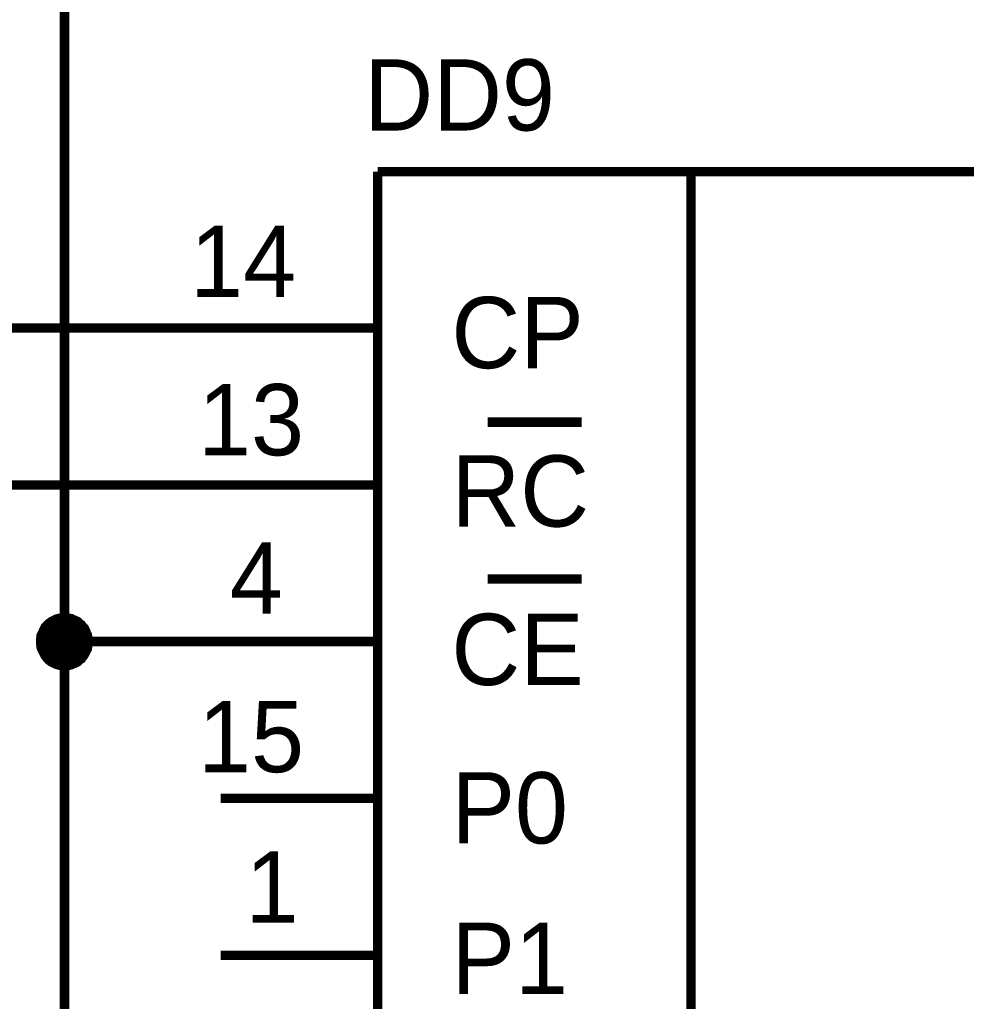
# Model space of a CAD drawing. Header units: millimetres. Extents: x 0 to 594, y 0 to 420.
# Drawn here: x 328.57 to 358.79, y 303.52 to 334.84 of the extents above; entities that cross this region are included whole.
import ezdxf

# ---------------------------------------------------------------- set-up
doc = ezdxf.new("R2010")
doc.units = ezdxf.units.MM
doc.layers.add('Sheet', color=255, linetype='Continuous')

msp = doc.modelspace()

# ---------------------------------------------------------------- linework, layer by layer
at = {"layer": 'Sheet'}
for points, const_width in [([(334.994, 369.995), (330.004, 369.995), (330.004, 315), (334.994, 315)], 0.3), ([(339.999, 329.989), (369.987, 329.989)], 0.3), ([(339.999, 284.991), (339.999, 329.989)], 0.3), ([(349.995, 329.989), (349.995, 284.991)], 0.3), ([(334.994, 324.998), (322.503, 324.998), (315.002, 324.998)], 0.3), ([(339.999, 324.998), (334.994, 324.998)], 0.3), ([(343.505, 321.997), (346.505, 321.997)], 0.3), ([(315.002, 319.991), (334.994, 319.991)], 0.3), ([(339.999, 319.991), (334.994, 319.991)], 0.3), ([(343.505, 316.99), (346.505, 316.99)], 0.3), ([(329.246, 315), (329.246, 315.032), (329.246, 315.079), (329.261, 315.111), (329.261, 315.158), (329.261, 315.19), (329.277, 315.221), (329.293, 315.253), (329.309, 315.284), (329.324, 315.332), (329.34, 315.363), (329.356, 315.395), (329.372, 315.426), (329.388, 315.458), (329.419, 315.474), (329.435, 315.505), (329.467, 315.537), (329.498, 315.553), (329.514, 315.584), (329.546, 315.6), (329.577, 315.632), (329.609, 315.648), (329.64, 315.663), (329.672, 315.679), (329.703, 315.695), (329.735, 315.711), (329.782, 315.727), (329.814, 315.727), (329.846, 315.742), (329.893, 315.742), (329.925, 315.758), (329.956, 315.758), (330.004, 315.758)], 0.3), ([(329.246, 315), (329.246, 315.032), (329.246, 315.079), (329.261, 315.111), (329.261, 315.158), (329.261, 315.19), (329.277, 315.221), (329.293, 315.253), (329.309, 315.284), (329.324, 315.332), (329.34, 315.363), (329.356, 315.395), (329.372, 315.426), (329.388, 315.458), (329.419, 315.474), (329.435, 315.505), (329.467, 315.537), (329.498, 315.553), (329.514, 315.584), (329.546, 315.6), (329.577, 315.632), (329.609, 315.648), (329.64, 315.663), (329.672, 315.679), (329.703, 315.695), (329.735, 315.711), (329.782, 315.727), (329.814, 315.727), (329.846, 315.742), (329.893, 315.742), (329.925, 315.758), (329.956, 315.758), (330.004, 315.758)], 0.3), ([(329.246, 315), (329.246, 315.032), (329.246, 315.079), (329.261, 315.111), (329.261, 315.158), (329.261, 315.19), (329.277, 315.221), (329.293, 315.253), (329.309, 315.284), (329.324, 315.332), (329.34, 315.363), (329.356, 315.395), (329.372, 315.426), (329.388, 315.458), (329.419, 315.474), (329.435, 315.505), (329.467, 315.537), (329.498, 315.553), (329.514, 315.584), (329.546, 315.6), (329.577, 315.632), (329.609, 315.648), (329.64, 315.663), (329.672, 315.679), (329.703, 315.695), (329.735, 315.711), (329.782, 315.727), (329.814, 315.727), (329.846, 315.742), (329.893, 315.742), (329.925, 315.758), (329.956, 315.758), (330.004, 315.758)], 0.3), ([(329.246, 315), (329.246, 315.032), (329.246, 315.079), (329.261, 315.111), (329.261, 315.158), (329.261, 315.19), (329.277, 315.221), (329.293, 315.253), (329.309, 315.284), (329.324, 315.332), (329.34, 315.363), (329.356, 315.395), (329.372, 315.426), (329.388, 315.458), (329.419, 315.474), (329.435, 315.505), (329.467, 315.537), (329.498, 315.553), (329.514, 315.584), (329.546, 315.6), (329.577, 315.632), (329.609, 315.648), (329.64, 315.663), (329.672, 315.679), (329.703, 315.695), (329.735, 315.711), (329.782, 315.727), (329.814, 315.727), (329.846, 315.742), (329.893, 315.742), (329.925, 315.758), (329.956, 315.758), (330.004, 315.758)], 0.3), ([(329.246, 315), (329.246, 315.032), (329.246, 315.079), (329.261, 315.111), (329.261, 315.158), (329.261, 315.19), (329.277, 315.221), (329.293, 315.253), (329.309, 315.284), (329.324, 315.332), (329.34, 315.363), (329.356, 315.395), (329.372, 315.426), (329.388, 315.458), (329.419, 315.474), (329.435, 315.505), (329.467, 315.537), (329.498, 315.553), (329.514, 315.584), (329.546, 315.6), (329.577, 315.632), (329.609, 315.648), (329.64, 315.663), (329.672, 315.679), (329.703, 315.695), (329.735, 315.711), (329.782, 315.727), (329.814, 315.727), (329.846, 315.742), (329.893, 315.742), (329.925, 315.758), (329.956, 315.758), (330.004, 315.758)], 0.0991), ([(329.246, 315), (329.246, 315.032), (329.246, 315.079), (329.261, 315.111), (329.261, 315.158), (329.261, 315.19), (329.277, 315.221), (329.293, 315.253), (329.309, 315.284), (329.324, 315.332), (329.34, 315.363), (329.356, 315.395), (329.372, 315.426), (329.388, 315.458), (329.419, 315.474), (329.435, 315.505), (329.467, 315.537), (329.498, 315.553), (329.514, 315.584), (329.546, 315.6), (329.577, 315.632), (329.609, 315.648), (329.64, 315.663), (329.672, 315.679), (329.703, 315.695), (329.735, 315.711), (329.782, 315.727), (329.814, 315.727), (329.846, 315.742), (329.893, 315.742), (329.925, 315.758), (329.956, 315.758), (330.004, 315.758)], 0.0991), ([(329.246, 315), (329.246, 315.032), (329.246, 315.079), (329.261, 315.111), (329.261, 315.158), (329.261, 315.19), (329.277, 315.221), (329.293, 315.253), (329.309, 315.284), (329.324, 315.332), (329.34, 315.363), (329.356, 315.395), (329.372, 315.426), (329.388, 315.458), (329.419, 315.474), (329.435, 315.505), (329.467, 315.537), (329.498, 315.553), (329.514, 315.584), (329.546, 315.6), (329.577, 315.632), (329.609, 315.648), (329.64, 315.663), (329.672, 315.679), (329.703, 315.695), (329.735, 315.711), (329.782, 315.727), (329.814, 315.727), (329.846, 315.742), (329.893, 315.742), (329.925, 315.758), (329.956, 315.758), (330.004, 315.758)], 0.0991), ([(329.246, 315), (329.246, 315.032), (329.246, 315.079), (329.261, 315.111), (329.261, 315.158), (329.261, 315.19), (329.277, 315.221), (329.293, 315.253), (329.309, 315.284), (329.324, 315.332), (329.34, 315.363), (329.356, 315.395), (329.372, 315.426), (329.388, 315.458), (329.419, 315.474), (329.435, 315.505), (329.467, 315.537), (329.498, 315.553), (329.514, 315.584), (329.546, 315.6), (329.577, 315.632), (329.609, 315.648), (329.64, 315.663), (329.672, 315.679), (329.703, 315.695), (329.735, 315.711), (329.782, 315.727), (329.814, 315.727), (329.846, 315.742), (329.893, 315.742), (329.925, 315.758), (329.956, 315.758), (330.004, 315.758)], 0.0991), ([(330.004, 315.758), (330.004, 315.758)], 0.3), ([(330.004, 315.758), (330.035, 315.758), (330.082, 315.758), (330.114, 315.742), (330.161, 315.742), (330.193, 315.727), (330.225, 315.727), (330.256, 315.711), (330.288, 315.695), (330.335, 315.679), (330.367, 315.663), (330.398, 315.648), (330.43, 315.632), (330.461, 315.6), (330.477, 315.584), (330.509, 315.553), (330.54, 315.537), (330.556, 315.505), (330.588, 315.474), (330.604, 315.458), (330.635, 315.426), (330.651, 315.395), (330.667, 315.363), (330.683, 315.332), (330.698, 315.284), (330.714, 315.253), (330.73, 315.221), (330.73, 315.19), (330.746, 315.158), (330.746, 315.111), (330.761, 315.079), (330.761, 315.032), (330.761, 315)], 0.3), ([(330.004, 315.758), (330.004, 315.758)], 0.3), ([(330.004, 315.758), (330.035, 315.758), (330.082, 315.758), (330.114, 315.742), (330.161, 315.742), (330.193, 315.727), (330.225, 315.727), (330.256, 315.711), (330.288, 315.695), (330.335, 315.679), (330.367, 315.663), (330.398, 315.648), (330.43, 315.632), (330.461, 315.6), (330.477, 315.584), (330.509, 315.553), (330.54, 315.537), (330.556, 315.505), (330.588, 315.474), (330.604, 315.458), (330.635, 315.426), (330.651, 315.395), (330.667, 315.363), (330.683, 315.332), (330.698, 315.284), (330.714, 315.253), (330.73, 315.221), (330.73, 315.19), (330.746, 315.158), (330.746, 315.111), (330.761, 315.079), (330.761, 315.032), (330.761, 315)], 0.3), ([(330.004, 315.758), (330.004, 315.758)], 0.3), ([(330.004, 315.758), (330.035, 315.758), (330.082, 315.758), (330.114, 315.742), (330.161, 315.742), (330.193, 315.727), (330.225, 315.727), (330.256, 315.711), (330.288, 315.695), (330.335, 315.679), (330.367, 315.663), (330.398, 315.648), (330.43, 315.632), (330.461, 315.6), (330.477, 315.584), (330.509, 315.553), (330.54, 315.537), (330.556, 315.505), (330.588, 315.474), (330.604, 315.458), (330.635, 315.426), (330.651, 315.395), (330.667, 315.363), (330.683, 315.332), (330.698, 315.284), (330.714, 315.253), (330.73, 315.221), (330.73, 315.19), (330.746, 315.158), (330.746, 315.111), (330.761, 315.079), (330.761, 315.032), (330.761, 315)], 0.3), ([(330.004, 315.758), (330.004, 315.758)], 0.3), ([(330.004, 315.758), (330.035, 315.758), (330.082, 315.758), (330.114, 315.742), (330.161, 315.742), (330.193, 315.727), (330.225, 315.727), (330.256, 315.711), (330.288, 315.695), (330.335, 315.679), (330.367, 315.663), (330.398, 315.648), (330.43, 315.632), (330.461, 315.6), (330.477, 315.584), (330.509, 315.553), (330.54, 315.537), (330.556, 315.505), (330.588, 315.474), (330.604, 315.458), (330.635, 315.426), (330.651, 315.395), (330.667, 315.363), (330.683, 315.332), (330.698, 315.284), (330.714, 315.253), (330.73, 315.221), (330.73, 315.19), (330.746, 315.158), (330.746, 315.111), (330.761, 315.079), (330.761, 315.032), (330.761, 315)], 0.3), ([(330.004, 315.758), (330.004, 315.758)], 0.0991), ([(330.004, 315.758), (330.035, 315.758), (330.082, 315.758), (330.114, 315.742), (330.161, 315.742), (330.193, 315.727), (330.225, 315.727), (330.256, 315.711), (330.288, 315.695), (330.335, 315.679), (330.367, 315.663), (330.398, 315.648), (330.43, 315.632), (330.461, 315.6), (330.477, 315.584), (330.509, 315.553), (330.54, 315.537), (330.556, 315.505), (330.588, 315.474), (330.604, 315.458), (330.635, 315.426), (330.651, 315.395), (330.667, 315.363), (330.683, 315.332), (330.698, 315.284), (330.714, 315.253), (330.73, 315.221), (330.73, 315.19), (330.746, 315.158), (330.746, 315.111), (330.761, 315.079), (330.761, 315.032), (330.761, 315)], 0.0991), ([(330.004, 315.758), (330.004, 315.758)], 0.0991), ([(330.004, 315.758), (330.035, 315.758), (330.082, 315.758), (330.114, 315.742), (330.161, 315.742), (330.193, 315.727), (330.225, 315.727), (330.256, 315.711), (330.288, 315.695), (330.335, 315.679), (330.367, 315.663), (330.398, 315.648), (330.43, 315.632), (330.461, 315.6), (330.477, 315.584), (330.509, 315.553), (330.54, 315.537), (330.556, 315.505), (330.588, 315.474), (330.604, 315.458), (330.635, 315.426), (330.651, 315.395), (330.667, 315.363), (330.683, 315.332), (330.698, 315.284), (330.714, 315.253), (330.73, 315.221), (330.73, 315.19), (330.746, 315.158), (330.746, 315.111), (330.761, 315.079), (330.761, 315.032), (330.761, 315)], 0.0991), ([(330.004, 315.758), (330.004, 315.758)], 0.0991), ([(330.004, 315.758), (330.035, 315.758), (330.082, 315.758), (330.114, 315.742), (330.161, 315.742), (330.193, 315.727), (330.225, 315.727), (330.256, 315.711), (330.288, 315.695), (330.335, 315.679), (330.367, 315.663), (330.398, 315.648), (330.43, 315.632), (330.461, 315.6), (330.477, 315.584), (330.509, 315.553), (330.54, 315.537), (330.556, 315.505), (330.588, 315.474), (330.604, 315.458), (330.635, 315.426), (330.651, 315.395), (330.667, 315.363), (330.683, 315.332), (330.698, 315.284), (330.714, 315.253), (330.73, 315.221), (330.73, 315.19), (330.746, 315.158), (330.746, 315.111), (330.761, 315.079), (330.761, 315.032), (330.761, 315)], 0.0991), ([(330.004, 315.758), (330.004, 315.758)], 0.0991), ([(330.004, 315.758), (330.035, 315.758), (330.082, 315.758), (330.114, 315.742), (330.161, 315.742), (330.193, 315.727), (330.225, 315.727), (330.256, 315.711), (330.288, 315.695), (330.335, 315.679), (330.367, 315.663), (330.398, 315.648), (330.43, 315.632), (330.461, 315.6), (330.477, 315.584), (330.509, 315.553), (330.54, 315.537), (330.556, 315.505), (330.588, 315.474), (330.604, 315.458), (330.635, 315.426), (330.651, 315.395), (330.667, 315.363), (330.683, 315.332), (330.698, 315.284), (330.714, 315.253), (330.73, 315.221), (330.73, 315.19), (330.746, 315.158), (330.746, 315.111), (330.761, 315.079), (330.761, 315.032), (330.761, 315)], 0.0991), ([(330.004, 314.226), (329.956, 314.226), (329.925, 314.226), (329.893, 314.242), (329.846, 314.242), (329.814, 314.258), (329.782, 314.258), (329.735, 314.273), (329.703, 314.289), (329.672, 314.305), (329.64, 314.321), (329.609, 314.337), (329.577, 314.352), (329.546, 314.384), (329.514, 314.4), (329.498, 314.431), (329.467, 314.447), (329.435, 314.479), (329.419, 314.51), (329.388, 314.542), (329.372, 314.574), (329.356, 314.605), (329.34, 314.637), (329.324, 314.668), (329.309, 314.7), (329.293, 314.731), (329.277, 314.763), (329.261, 314.81), (329.261, 314.842), (329.261, 314.889), (329.246, 314.921), (329.246, 314.953), (329.246, 315)], 0.3), ([(329.246, 315), (329.246, 315)], 0.3), ([(330.004, 314.226), (329.956, 314.226), (329.925, 314.226), (329.893, 314.242), (329.846, 314.242), (329.814, 314.258), (329.782, 314.258), (329.735, 314.273), (329.703, 314.289), (329.672, 314.305), (329.64, 314.321), (329.609, 314.337), (329.577, 314.352), (329.546, 314.384), (329.514, 314.4), (329.498, 314.431), (329.467, 314.447), (329.435, 314.479), (329.419, 314.51), (329.388, 314.542), (329.372, 314.574), (329.356, 314.605), (329.34, 314.637), (329.324, 314.668), (329.309, 314.7), (329.293, 314.731), (329.277, 314.763), (329.261, 314.81), (329.261, 314.842), (329.261, 314.889), (329.246, 314.921), (329.246, 314.953), (329.246, 315)], 0.3), ([(329.246, 315), (329.246, 315)], 0.3), ([(330.004, 314.226), (329.956, 314.226), (329.925, 314.226), (329.893, 314.242), (329.846, 314.242), (329.814, 314.258), (329.782, 314.258), (329.735, 314.273), (329.703, 314.289), (329.672, 314.305), (329.64, 314.321), (329.609, 314.337), (329.577, 314.352), (329.546, 314.384), (329.514, 314.4), (329.498, 314.431), (329.467, 314.447), (329.435, 314.479), (329.419, 314.51), (329.388, 314.542), (329.372, 314.574), (329.356, 314.605), (329.34, 314.637), (329.324, 314.668), (329.309, 314.7), (329.293, 314.731), (329.277, 314.763), (329.261, 314.81), (329.261, 314.842), (329.261, 314.889), (329.246, 314.921), (329.246, 314.953), (329.246, 315)], 0.3), ([(329.246, 315), (329.246, 315)], 0.3), ([(330.004, 314.226), (329.956, 314.226), (329.925, 314.226), (329.893, 314.242), (329.846, 314.242), (329.814, 314.258), (329.782, 314.258), (329.735, 314.273), (329.703, 314.289), (329.672, 314.305), (329.64, 314.321), (329.609, 314.337), (329.577, 314.352), (329.546, 314.384), (329.514, 314.4), (329.498, 314.431), (329.467, 314.447), (329.435, 314.479), (329.419, 314.51), (329.388, 314.542), (329.372, 314.574), (329.356, 314.605), (329.34, 314.637), (329.324, 314.668), (329.309, 314.7), (329.293, 314.731), (329.277, 314.763), (329.261, 314.81), (329.261, 314.842), (329.261, 314.889), (329.246, 314.921), (329.246, 314.953), (329.246, 315)], 0.3), ([(329.246, 315), (329.246, 315)], 0.3), ([(382.493, 280), (330.004, 280), (330.004, 315)], 0.3), ([(330.761, 315), (330.761, 314.953), (330.761, 314.921), (330.746, 314.889), (330.746, 314.842), (330.73, 314.81), (330.73, 314.763), (330.714, 314.731), (330.698, 314.7), (330.683, 314.668), (330.667, 314.637), (330.651, 314.605), (330.635, 314.574), (330.604, 314.542), (330.588, 314.51), (330.556, 314.479), (330.54, 314.447), (330.509, 314.431), (330.477, 314.4), (330.461, 314.384), (330.43, 314.352), (330.398, 314.337), (330.367, 314.321), (330.335, 314.305), (330.288, 314.289), (330.256, 314.273), (330.225, 314.258), (330.193, 314.258), (330.161, 314.242), (330.114, 314.242), (330.082, 314.226), (330.035, 314.226), (330.004, 314.226)], 0.3), ([(330.761, 315), (330.761, 314.953), (330.761, 314.921), (330.746, 314.889), (330.746, 314.842), (330.73, 314.81), (330.73, 314.763), (330.714, 314.731), (330.698, 314.7), (330.683, 314.668), (330.667, 314.637), (330.651, 314.605), (330.635, 314.574), (330.604, 314.542), (330.588, 314.51), (330.556, 314.479), (330.54, 314.447), (330.509, 314.431), (330.477, 314.4), (330.461, 314.384), (330.43, 314.352), (330.398, 314.337), (330.367, 314.321), (330.335, 314.305), (330.288, 314.289), (330.256, 314.273), (330.225, 314.258), (330.193, 314.258), (330.161, 314.242), (330.114, 314.242), (330.082, 314.226), (330.035, 314.226), (330.004, 314.226)], 0.3), ([(330.761, 315), (330.761, 314.953), (330.761, 314.921), (330.746, 314.889), (330.746, 314.842), (330.73, 314.81), (330.73, 314.763), (330.714, 314.731), (330.698, 314.7), (330.683, 314.668), (330.667, 314.637), (330.651, 314.605), (330.635, 314.574), (330.604, 314.542), (330.588, 314.51), (330.556, 314.479), (330.54, 314.447), (330.509, 314.431), (330.477, 314.4), (330.461, 314.384), (330.43, 314.352), (330.398, 314.337), (330.367, 314.321), (330.335, 314.305), (330.288, 314.289), (330.256, 314.273), (330.225, 314.258), (330.193, 314.258), (330.161, 314.242), (330.114, 314.242), (330.082, 314.226), (330.035, 314.226), (330.004, 314.226)], 0.3), ([(330.761, 315), (330.761, 314.953), (330.761, 314.921), (330.746, 314.889), (330.746, 314.842), (330.73, 314.81), (330.73, 314.763), (330.714, 314.731), (330.698, 314.7), (330.683, 314.668), (330.667, 314.637), (330.651, 314.605), (330.635, 314.574), (330.604, 314.542), (330.588, 314.51), (330.556, 314.479), (330.54, 314.447), (330.509, 314.431), (330.477, 314.4), (330.461, 314.384), (330.43, 314.352), (330.398, 314.337), (330.367, 314.321), (330.335, 314.305), (330.288, 314.289), (330.256, 314.273), (330.225, 314.258), (330.193, 314.258), (330.161, 314.242), (330.114, 314.242), (330.082, 314.226), (330.035, 314.226), (330.004, 314.226)], 0.3), ([(330.761, 315), (330.761, 315), (330.761, 315), (330.761, 315), (330.761, 315), (330.761, 315), (330.761, 315), (330.761, 315), (330.761, 315), (330.761, 315), (330.761, 315), (330.761, 315), (330.761, 315), (330.761, 315), (330.761, 315), (330.761, 315), (330.761, 315), (330.761, 315), (330.761, 315), (330.761, 315), (330.761, 315), (330.761, 315), (330.761, 315), (330.761, 315), (330.761, 315), (330.761, 315), (330.761, 315), (330.761, 315), (330.761, 315), (330.761, 315), (330.761, 315), (330.761, 315), (330.761, 315)], 0.3), ([(330.761, 315), (330.761, 315)], 0.3), ([(330.761, 315), (330.761, 315), (330.761, 315), (330.761, 315), (330.761, 315), (330.761, 315), (330.761, 315), (330.761, 315), (330.761, 315), (330.761, 315), (330.761, 315), (330.761, 315), (330.761, 315), (330.761, 315), (330.761, 315), (330.761, 315), (330.761, 315), (330.761, 315), (330.761, 315), (330.761, 315), (330.761, 315), (330.761, 315), (330.761, 315), (330.761, 315), (330.761, 315), (330.761, 315), (330.761, 315), (330.761, 315), (330.761, 315), (330.761, 315), (330.761, 315), (330.761, 315), (330.761, 315)], 0.3), ([(330.761, 315), (330.761, 315)], 0.3), ([(330.761, 315), (330.761, 315), (330.761, 315), (330.761, 315), (330.761, 315), (330.761, 315), (330.761, 315), (330.761, 315), (330.761, 315), (330.761, 315), (330.761, 315), (330.761, 315), (330.761, 315), (330.761, 315), (330.761, 315), (330.761, 315), (330.761, 315), (330.761, 315), (330.761, 315), (330.761, 315), (330.761, 315), (330.761, 315), (330.761, 315), (330.761, 315), (330.761, 315), (330.761, 315), (330.761, 315), (330.761, 315), (330.761, 315), (330.761, 315), (330.761, 315), (330.761, 315), (330.761, 315)], 0.3), ([(330.761, 315), (330.761, 315)], 0.3), ([(330.761, 315), (330.761, 315), (330.761, 315), (330.761, 315), (330.761, 315), (330.761, 315), (330.761, 315), (330.761, 315), (330.761, 315), (330.761, 315), (330.761, 315), (330.761, 315), (330.761, 315), (330.761, 315), (330.761, 315), (330.761, 315), (330.761, 315), (330.761, 315), (330.761, 315), (330.761, 315), (330.761, 315), (330.761, 315), (330.761, 315), (330.761, 315), (330.761, 315), (330.761, 315), (330.761, 315), (330.761, 315), (330.761, 315), (330.761, 315), (330.761, 315), (330.761, 315), (330.761, 315)], 0.3), ([(330.761, 315), (330.761, 315)], 0.3), ([(339.999, 315), (334.994, 315)], 0.3), ([(330.004, 314.226), (329.956, 314.226), (329.925, 314.226), (329.893, 314.242), (329.846, 314.242), (329.814, 314.258), (329.782, 314.258), (329.735, 314.273), (329.703, 314.289), (329.672, 314.305), (329.64, 314.321), (329.609, 314.337), (329.577, 314.352), (329.546, 314.384), (329.514, 314.4), (329.498, 314.431), (329.467, 314.447), (329.435, 314.479), (329.419, 314.51), (329.388, 314.542), (329.372, 314.574), (329.356, 314.605), (329.34, 314.637), (329.324, 314.668), (329.309, 314.7), (329.293, 314.731), (329.277, 314.763), (329.261, 314.81), (329.261, 314.842), (329.261, 314.889), (329.246, 314.921), (329.246, 314.953), (329.246, 315)], 0.0991), ([(329.246, 315), (329.246, 315)], 0.0991), ([(330.004, 314.226), (329.956, 314.226), (329.925, 314.226), (329.893, 314.242), (329.846, 314.242), (329.814, 314.258), (329.782, 314.258), (329.735, 314.273), (329.703, 314.289), (329.672, 314.305), (329.64, 314.321), (329.609, 314.337), (329.577, 314.352), (329.546, 314.384), (329.514, 314.4), (329.498, 314.431), (329.467, 314.447), (329.435, 314.479), (329.419, 314.51), (329.388, 314.542), (329.372, 314.574), (329.356, 314.605), (329.34, 314.637), (329.324, 314.668), (329.309, 314.7), (329.293, 314.731), (329.277, 314.763), (329.261, 314.81), (329.261, 314.842), (329.261, 314.889), (329.246, 314.921), (329.246, 314.953), (329.246, 315)], 0.0991), ([(329.246, 315), (329.246, 315)], 0.0991), ([(330.004, 314.226), (329.956, 314.226), (329.925, 314.226), (329.893, 314.242), (329.846, 314.242), (329.814, 314.258), (329.782, 314.258), (329.735, 314.273), (329.703, 314.289), (329.672, 314.305), (329.64, 314.321), (329.609, 314.337), (329.577, 314.352), (329.546, 314.384), (329.514, 314.4), (329.498, 314.431), (329.467, 314.447), (329.435, 314.479), (329.419, 314.51), (329.388, 314.542), (329.372, 314.574), (329.356, 314.605), (329.34, 314.637), (329.324, 314.668), (329.309, 314.7), (329.293, 314.731), (329.277, 314.763), (329.261, 314.81), (329.261, 314.842), (329.261, 314.889), (329.246, 314.921), (329.246, 314.953), (329.246, 315)], 0.0991), ([(329.246, 315), (329.246, 315)], 0.0991), ([(330.004, 314.226), (329.956, 314.226), (329.925, 314.226), (329.893, 314.242), (329.846, 314.242), (329.814, 314.258), (329.782, 314.258), (329.735, 314.273), (329.703, 314.289), (329.672, 314.305), (329.64, 314.321), (329.609, 314.337), (329.577, 314.352), (329.546, 314.384), (329.514, 314.4), (329.498, 314.431), (329.467, 314.447), (329.435, 314.479), (329.419, 314.51), (329.388, 314.542), (329.372, 314.574), (329.356, 314.605), (329.34, 314.637), (329.324, 314.668), (329.309, 314.7), (329.293, 314.731), (329.277, 314.763), (329.261, 314.81), (329.261, 314.842), (329.261, 314.889), (329.246, 314.921), (329.246, 314.953), (329.246, 315)], 0.0991), ([(329.246, 315), (329.246, 315)], 0.0991), ([(330.761, 315), (330.761, 314.953), (330.761, 314.921), (330.746, 314.889), (330.746, 314.842), (330.73, 314.81), (330.73, 314.763), (330.714, 314.731), (330.698, 314.7), (330.683, 314.668), (330.667, 314.637), (330.651, 314.605), (330.635, 314.574), (330.604, 314.542), (330.588, 314.51), (330.556, 314.479), (330.54, 314.447), (330.509, 314.431), (330.477, 314.4), (330.461, 314.384), (330.43, 314.352), (330.398, 314.337), (330.367, 314.321), (330.335, 314.305), (330.288, 314.289), (330.256, 314.273), (330.225, 314.258), (330.193, 314.258), (330.161, 314.242), (330.114, 314.242), (330.082, 314.226), (330.035, 314.226), (330.004, 314.226)], 0.0991), ([(330.761, 315), (330.761, 314.953), (330.761, 314.921), (330.746, 314.889), (330.746, 314.842), (330.73, 314.81), (330.73, 314.763), (330.714, 314.731), (330.698, 314.7), (330.683, 314.668), (330.667, 314.637), (330.651, 314.605), (330.635, 314.574), (330.604, 314.542), (330.588, 314.51), (330.556, 314.479), (330.54, 314.447), (330.509, 314.431), (330.477, 314.4), (330.461, 314.384), (330.43, 314.352), (330.398, 314.337), (330.367, 314.321), (330.335, 314.305), (330.288, 314.289), (330.256, 314.273), (330.225, 314.258), (330.193, 314.258), (330.161, 314.242), (330.114, 314.242), (330.082, 314.226), (330.035, 314.226), (330.004, 314.226)], 0.0991), ([(330.761, 315), (330.761, 314.953), (330.761, 314.921), (330.746, 314.889), (330.746, 314.842), (330.73, 314.81), (330.73, 314.763), (330.714, 314.731), (330.698, 314.7), (330.683, 314.668), (330.667, 314.637), (330.651, 314.605), (330.635, 314.574), (330.604, 314.542), (330.588, 314.51), (330.556, 314.479), (330.54, 314.447), (330.509, 314.431), (330.477, 314.4), (330.461, 314.384), (330.43, 314.352), (330.398, 314.337), (330.367, 314.321), (330.335, 314.305), (330.288, 314.289), (330.256, 314.273), (330.225, 314.258), (330.193, 314.258), (330.161, 314.242), (330.114, 314.242), (330.082, 314.226), (330.035, 314.226), (330.004, 314.226)], 0.0991), ([(330.761, 315), (330.761, 314.953), (330.761, 314.921), (330.746, 314.889), (330.746, 314.842), (330.73, 314.81), (330.73, 314.763), (330.714, 314.731), (330.698, 314.7), (330.683, 314.668), (330.667, 314.637), (330.651, 314.605), (330.635, 314.574), (330.604, 314.542), (330.588, 314.51), (330.556, 314.479), (330.54, 314.447), (330.509, 314.431), (330.477, 314.4), (330.461, 314.384), (330.43, 314.352), (330.398, 314.337), (330.367, 314.321), (330.335, 314.305), (330.288, 314.289), (330.256, 314.273), (330.225, 314.258), (330.193, 314.258), (330.161, 314.242), (330.114, 314.242), (330.082, 314.226), (330.035, 314.226), (330.004, 314.226)], 0.0991), ([(330.761, 315), (330.761, 315), (330.761, 315), (330.761, 315), (330.761, 315), (330.761, 315), (330.761, 315), (330.761, 315), (330.761, 315), (330.761, 315), (330.761, 315), (330.761, 315), (330.761, 315), (330.761, 315), (330.761, 315), (330.761, 315), (330.761, 315), (330.761, 315), (330.761, 315), (330.761, 315), (330.761, 315), (330.761, 315), (330.761, 315), (330.761, 315), (330.761, 315), (330.761, 315), (330.761, 315), (330.761, 315), (330.761, 315), (330.761, 315), (330.761, 315), (330.761, 315), (330.761, 315)], 0.0991), ([(330.761, 315), (330.761, 315)], 0.0991), ([(330.761, 315), (330.761, 315), (330.761, 315), (330.761, 315), (330.761, 315), (330.761, 315), (330.761, 315), (330.761, 315), (330.761, 315), (330.761, 315), (330.761, 315), (330.761, 315), (330.761, 315), (330.761, 315), (330.761, 315), (330.761, 315), (330.761, 315), (330.761, 315), (330.761, 315), (330.761, 315), (330.761, 315), (330.761, 315), (330.761, 315), (330.761, 315), (330.761, 315), (330.761, 315), (330.761, 315), (330.761, 315), (330.761, 315), (330.761, 315), (330.761, 315), (330.761, 315), (330.761, 315)], 0.0991), ([(330.761, 315), (330.761, 315)], 0.0991), ([(330.761, 315), (330.761, 315), (330.761, 315), (330.761, 315), (330.761, 315), (330.761, 315), (330.761, 315), (330.761, 315), (330.761, 315), (330.761, 315), (330.761, 315), (330.761, 315), (330.761, 315), (330.761, 315), (330.761, 315), (330.761, 315), (330.761, 315), (330.761, 315), (330.761, 315), (330.761, 315), (330.761, 315), (330.761, 315), (330.761, 315), (330.761, 315), (330.761, 315), (330.761, 315), (330.761, 315), (330.761, 315), (330.761, 315), (330.761, 315), (330.761, 315), (330.761, 315), (330.761, 315)], 0.0991), ([(330.761, 315), (330.761, 315)], 0.0991), ([(330.761, 315), (330.761, 315), (330.761, 315), (330.761, 315), (330.761, 315), (330.761, 315), (330.761, 315), (330.761, 315), (330.761, 315), (330.761, 315), (330.761, 315), (330.761, 315), (330.761, 315), (330.761, 315), (330.761, 315), (330.761, 315), (330.761, 315), (330.761, 315), (330.761, 315), (330.761, 315), (330.761, 315), (330.761, 315), (330.761, 315), (330.761, 315), (330.761, 315), (330.761, 315), (330.761, 315), (330.761, 315), (330.761, 315), (330.761, 315), (330.761, 315), (330.761, 315), (330.761, 315)], 0.0991), ([(330.761, 315), (330.761, 315)], 0.0991), ([(339.999, 309.993), (334.994, 309.993)], 0.3), ([(339.999, 304.986), (334.994, 304.986)], 0.3)]:
    msp.add_lwpolyline(points, dxfattribs=dict(at, const_width=const_width))
at = {"layer": 'Sheet', "const_width": 0.762}
msp.add_lwpolyline([(329.619, 315, 1), (330.381, 315, 1)], format="xyb", close=True, dxfattribs=at)

# ---------------------------------------------------------------- texts
at = {"layer": 'Sheet'}
for s, height, p in [('DD9', 2.2744, (339.573, 331.3)), ('14', 2.2744, (334.014, 325.993)), ('CP', 2.2744, (342.352, 323.718)), ('13', 2.2744, (334.267, 320.939)), ('RC', 2.2744, (342.352, 318.664)), ('4', 2.274, (335.278, 315.884)), ('CE', 2.2744, (342.352, 313.61)), ('15', 2.2744, (334.267, 310.83)), ('P0', 2.2744, (342.352, 308.556)), ('1', 2.274, (335.783, 306.029)), ('P1', 2.2744, (342.352, 303.755))]:
    msp.add_text(s, height=height, dxfattribs=at).set_placement(p)

doc.saveas('drawing.dxf')
